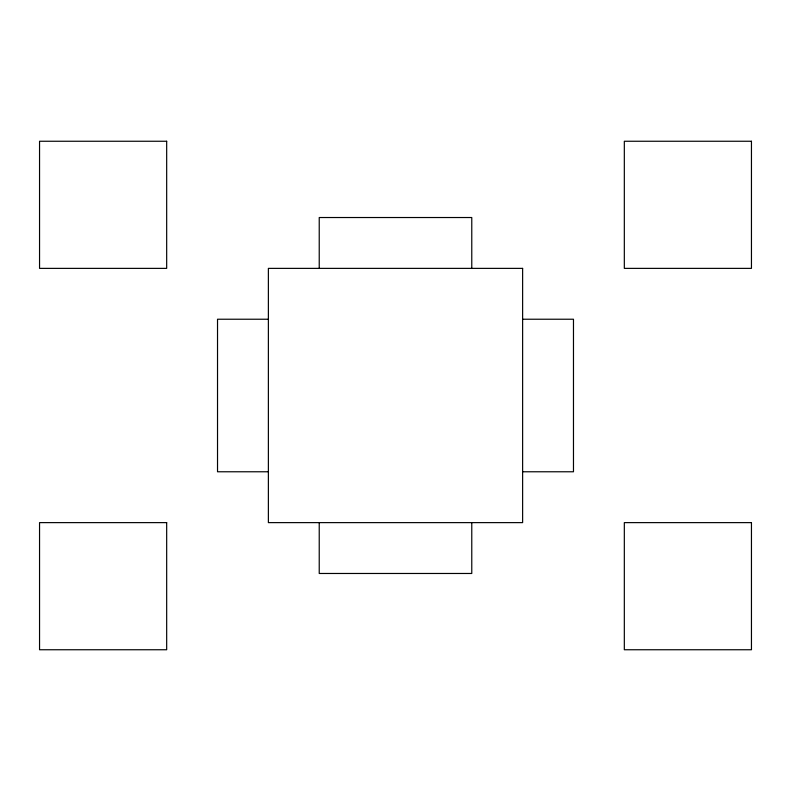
<?xml version="1.0" encoding="UTF-8"?>
<svg xmlns="http://www.w3.org/2000/svg" width="791" height="791" viewBox="0 0 791 791"><rect width="100%" height="100%" fill="white"/><g stroke="black" fill="none" stroke-linecap="round" stroke-linejoin="round"><path stroke-width="1.19" d="M268.376 319.228L217.525 319.228L217.525 471.772L268.376 471.772M522.624 319.228L573.475 319.228L573.475 471.772L522.624 471.772M471.772 268.376L471.772 217.525L319.228 217.525L319.228 268.376M471.772 522.624L471.772 573.475L319.228 573.475L319.228 522.624M166.674 141.253L39.55 141.253L39.55 268.376L166.674 268.376L166.674 141.253M751.45 141.253L624.326 141.253L624.326 268.376L751.45 268.376L751.45 141.253M522.624 268.376L268.376 268.376L268.376 522.624L522.624 522.624L522.624 268.376M166.674 522.624L39.55 522.624L39.55 649.747L166.674 649.747L166.674 522.624M751.45 522.624L624.326 522.624L624.326 649.747L751.45 649.747L751.45 522.624"/></g></svg>
